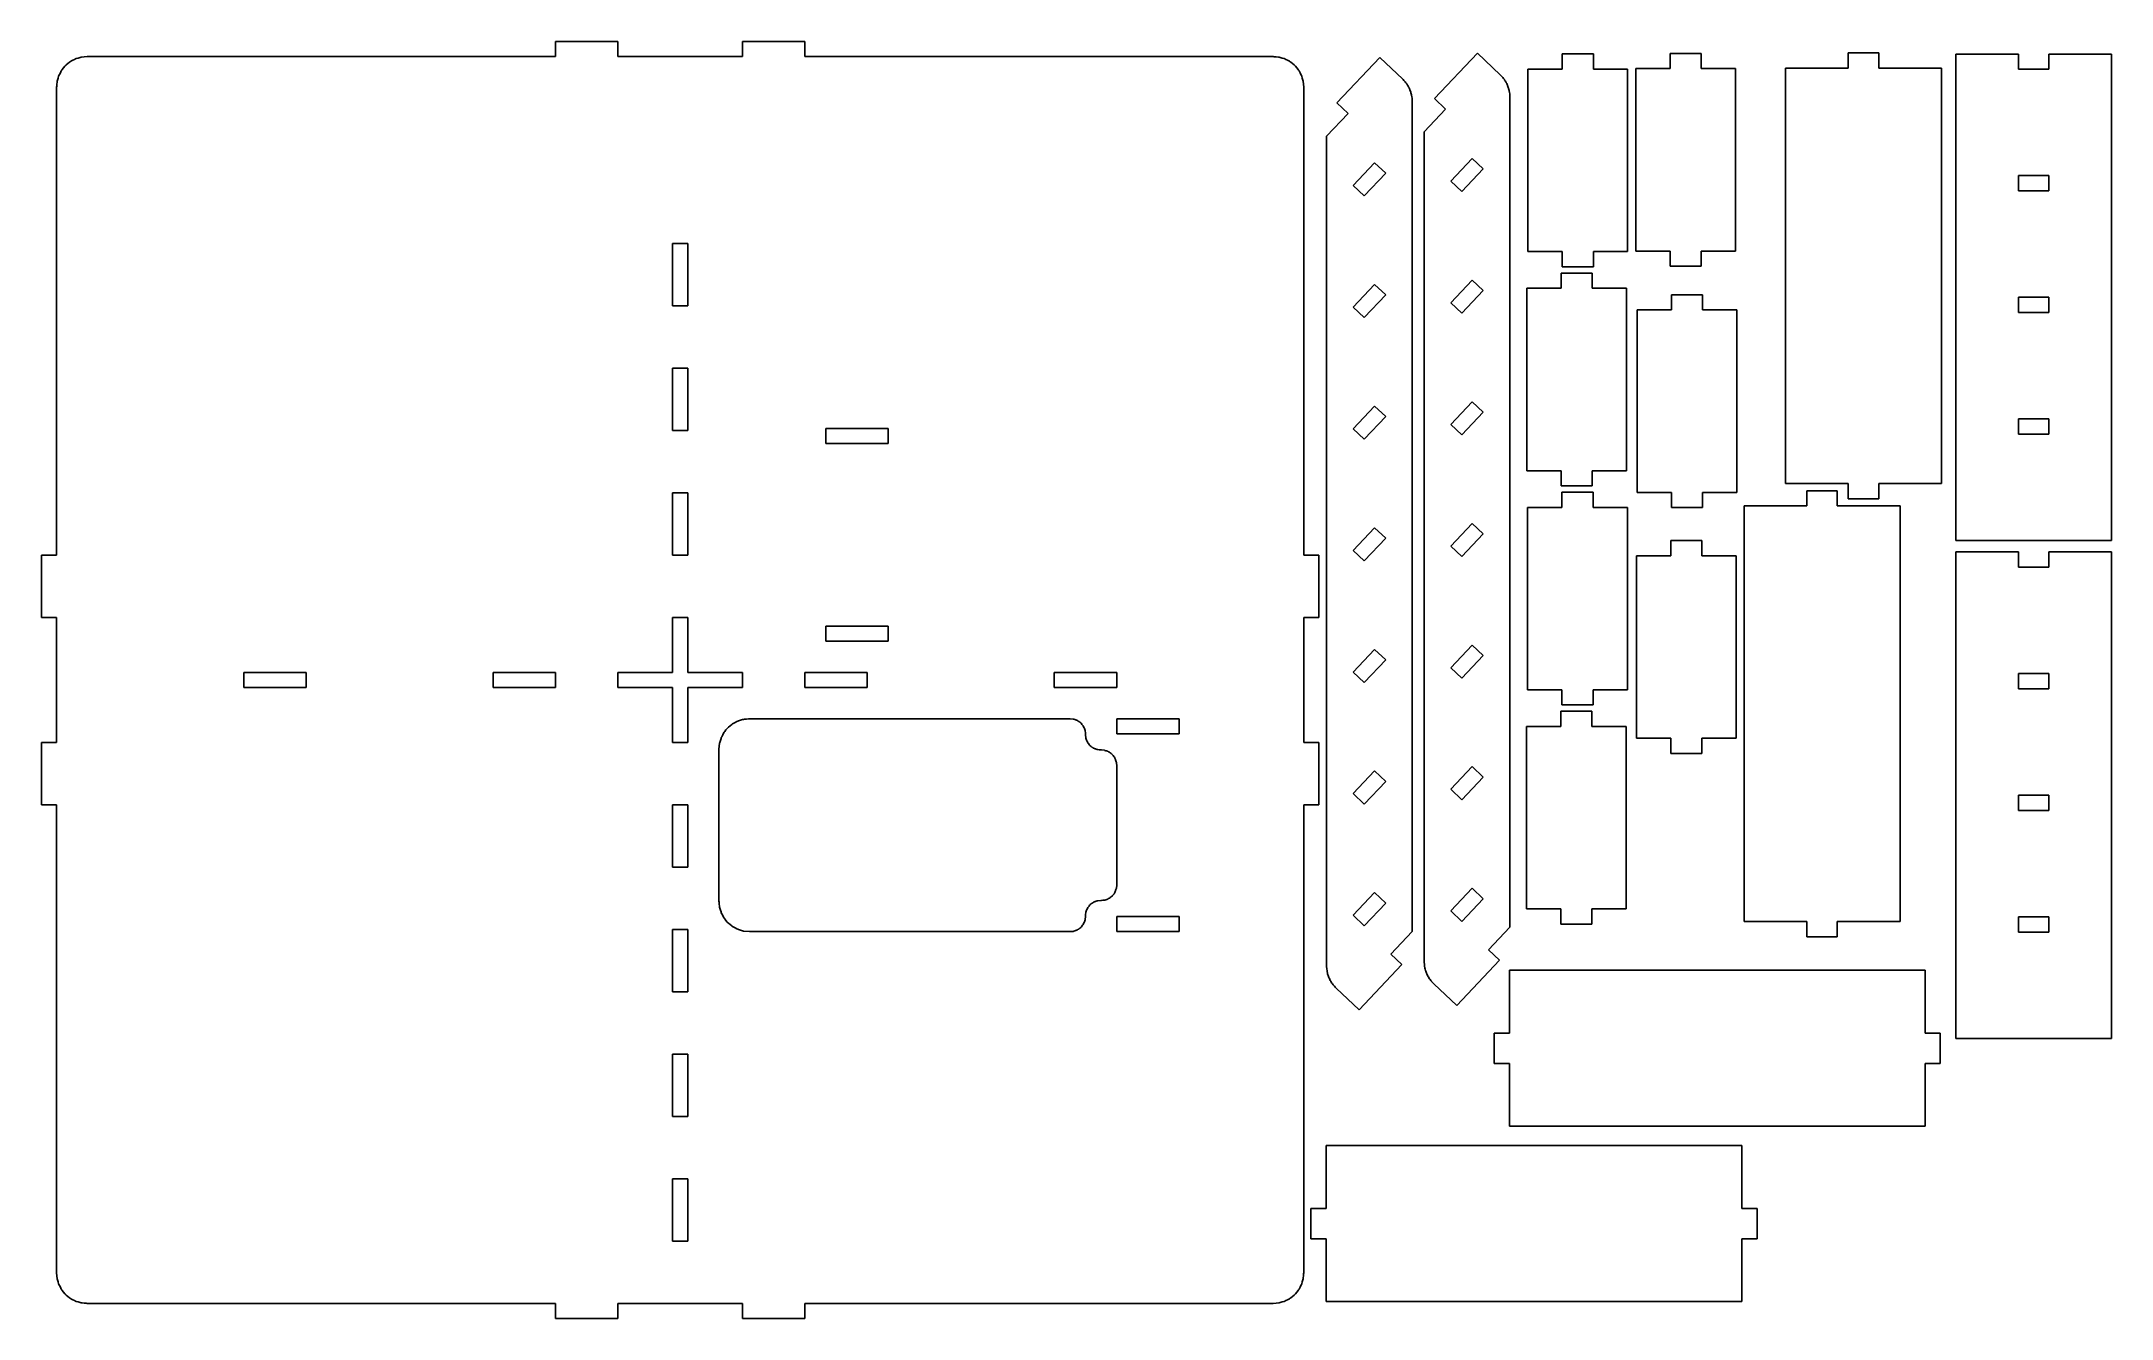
# Model space of a CAD drawing. Header units: centimetres. Extents: x -35.8 to 32.2, y -21 to 21.
import ezdxf

# ---------------------------------------------------------------- set-up
doc = ezdxf.new("R2010")
doc.units = ezdxf.units.CM
doc.header["$MEASUREMENT"] = 0
doc.layers.add('Capa 1', color=7, linetype='Continuous')

msp = doc.modelspace()

# ---------------------------------------------------------------- linework, layer by layer
at = {"layer": 'Capa 1', "color": 1, "lineweight": 25}
for points in [[(-34.32543, 20.45829), (-34.32543, 20.45829), (-34.52052, 20.43906), (-34.52052, 20.43906), (-34.52052, 20.43906), (-34.52052, 20.43906), (-34.70812, 20.38216), (-34.70812, 20.38216), (-34.70812, 20.38216), (-34.70812, 20.38216), (-34.88102, 20.28977), (-34.88102, 20.28977), (-34.88102, 20.28977), (-34.88102, 20.28977), (-35.03254, 20.16541), (-35.03254, 20.16541), (-35.03254, 20.16541), (-35.03254, 20.16541), (-35.15689, 20.01386), (-35.15689, 20.01386), (-35.15689, 20.01386), (-35.15689, 20.01386), (-35.24932, 19.84096), (-35.24932, 19.84096), (-35.24932, 19.84096), (-35.24932, 19.84096), (-35.30622, 19.65339), (-35.30622, 19.65339), (-35.30622, 19.65339), (-35.30622, 19.65339), (-35.32545, 19.45831), (-35.32545, 19.45831)], [(5.67456, 19.45831), (5.67456, 19.45831), (5.65533, 19.65339), (5.65533, 19.65339), (5.65533, 19.65339), (5.65533, 19.65339), (5.59843, 19.84096), (5.59843, 19.84096), (5.59843, 19.84096), (5.59843, 19.84096), (5.50604, 20.01386), (5.50604, 20.01386), (5.50604, 20.01386), (5.50604, 20.01386), (5.38168, 20.16541), (5.38168, 20.16541), (5.38168, 20.16541), (5.38168, 20.16541), (5.23013, 20.28977), (5.23013, 20.28977), (5.23013, 20.28977), (5.23013, 20.28977), (5.05723, 20.38216), (5.05723, 20.38216), (5.05723, 20.38216), (5.05723, 20.38216), (4.86966, 20.43906), (4.86966, 20.43906), (4.86966, 20.43906), (4.86966, 20.43906), (4.67458, 20.45829), (4.67458, 20.45829)], [(12.45066, 19.12793), (12.45066, 19.12793), (12.44551, 19.22953), (12.44551, 19.22953), (12.44551, 19.22953), (12.44551, 19.22953), (12.43002, 19.33007), (12.43002, 19.33007), (12.43002, 19.33007), (12.43002, 19.33007), (12.40444, 19.42853), (12.40444, 19.42853), (12.40444, 19.42853), (12.40444, 19.42853), (12.36895, 19.52385), (12.36895, 19.52385), (12.36895, 19.52385), (12.36895, 19.52385), (12.32397, 19.61508), (12.32397, 19.61508), (12.32397, 19.61508), (12.32397, 19.61508), (12.26996, 19.70129), (12.26996, 19.70129), (12.26996, 19.70129), (12.26996, 19.70129), (12.20749, 19.78155), (12.20749, 19.78155), (12.20749, 19.78155), (12.20749, 19.78155), (12.13718, 19.85507), (12.13718, 19.85507)], [(9.24207, 18.98524), (9.24207, 18.98524), (9.23689, 19.08684), (9.23689, 19.08684), (9.23689, 19.08684), (9.23689, 19.08684), (9.2214, 19.18738), (9.2214, 19.18738), (9.2214, 19.18738), (9.2214, 19.18738), (9.19582, 19.28581), (9.19582, 19.28581), (9.19582, 19.28581), (9.19582, 19.28581), (9.16033, 19.38116), (9.16033, 19.38116), (9.16033, 19.38116), (9.16033, 19.38116), (9.11535, 19.47239), (9.11535, 19.47239), (9.11535, 19.47239), (9.11535, 19.47239), (9.06134, 19.55861), (9.06134, 19.55861), (9.06134, 19.55861), (9.06134, 19.55861), (8.99887, 19.63887), (8.99887, 19.63887), (8.99887, 19.63887), (8.99887, 19.63887), (8.92856, 19.71239), (8.92856, 19.71239)], [(-13.55045, -2.31669), (-13.55045, -2.31669), (-13.53123, -2.12161), (-13.53123, -2.12161), (-13.53123, -2.12161), (-13.53123, -2.12161), (-13.47432, -1.93403), (-13.47432, -1.93403), (-13.47432, -1.93403), (-13.47432, -1.93403), (-13.3819, -1.76114), (-13.3819, -1.76114), (-13.3819, -1.76114), (-13.3819, -1.76114), (-13.25754, -1.60958), (-13.25754, -1.60958), (-13.25754, -1.60958), (-13.25754, -1.60958), (-13.10602, -1.48523), (-13.10602, -1.48523), (-13.10602, -1.48523), (-13.10602, -1.48523), (-12.93313, -1.39284), (-12.93313, -1.39284), (-12.93313, -1.39284), (-12.93313, -1.39284), (-12.74552, -1.33593), (-12.74552, -1.33593), (-12.74552, -1.33593), (-12.74552, -1.33593), (-12.55043, -1.31671), (-12.55043, -1.31671)], [(-2.00044, -1.31671), (-2.00044, -1.31671), (-1.90289, -1.3263), (-1.90289, -1.3263), (-1.90289, -1.3263), (-1.90289, -1.3263), (-1.80909, -1.35477), (-1.80909, -1.35477), (-1.80909, -1.35477), (-1.80909, -1.35477), (-1.72266, -1.40099), (-1.72266, -1.40099), (-1.72266, -1.40099), (-1.72266, -1.40099), (-1.64688, -1.46315), (-1.64688, -1.46315), (-1.64688, -1.46315), (-1.64688, -1.46315), (-1.58469, -1.53892), (-1.58469, -1.53892), (-1.58469, -1.53892), (-1.58469, -1.53892), (-1.53851, -1.62535), (-1.53851, -1.62535), (-1.53851, -1.62535), (-1.53851, -1.62535), (-1.51004, -1.71916), (-1.51004, -1.71916), (-1.51004, -1.71916), (-1.51004, -1.71916), (-1.50045, -1.8167), (-1.50045, -1.8167)], [(-1.50045, -1.84171), (-1.50045, -1.84171), (-1.49081, -1.93925), (-1.49081, -1.93925), (-1.49081, -1.93925), (-1.49081, -1.93925), (-1.46238, -2.03306), (-1.46238, -2.03306), (-1.46238, -2.03306), (-1.46238, -2.03306), (-1.41617, -2.11949), (-1.41617, -2.11949), (-1.41617, -2.11949), (-1.41617, -2.11949), (-1.35401, -2.19527), (-1.35401, -2.19527), (-1.35401, -2.19527), (-1.35401, -2.19527), (-1.27823, -2.25742), (-1.27823, -2.25742), (-1.27823, -2.25742), (-1.27823, -2.25742), (-1.1918, -2.30364), (-1.1918, -2.30364), (-1.1918, -2.30364), (-1.1918, -2.30364), (-1.098, -2.33211), (-1.098, -2.33211), (-1.098, -2.33211), (-1.098, -2.33211), (-1.00045, -2.3417), (-1.00045, -2.3417)], [(-0.97544, -2.3417), (-0.97544, -2.3417), (-0.8779, -2.3513), (-0.8779, -2.3513), (-0.8779, -2.3513), (-0.8779, -2.3513), (-0.7841, -2.37977), (-0.7841, -2.37977), (-0.7841, -2.37977), (-0.7841, -2.37977), (-0.69766, -2.42598), (-0.69766, -2.42598), (-0.69766, -2.42598), (-0.69766, -2.42598), (-0.62189, -2.48814), (-0.62189, -2.48814), (-0.62189, -2.48814), (-0.62189, -2.48814), (-0.55969, -2.56392), (-0.55969, -2.56392), (-0.55969, -2.56392), (-0.55969, -2.56392), (-0.51351, -2.65038), (-0.51351, -2.65038), (-0.51351, -2.65038), (-0.51351, -2.65038), (-0.48505, -2.74415), (-0.48505, -2.74415), (-0.48505, -2.74415), (-0.48505, -2.74415), (-0.47545, -2.8417), (-0.47545, -2.8417)], [(-0.47545, -6.79171), (-0.47545, -6.79171), (-0.48505, -6.88926), (-0.48505, -6.88926), (-0.48505, -6.88926), (-0.48505, -6.88926), (-0.51351, -6.98306), (-0.51351, -6.98306), (-0.51351, -6.98306), (-0.51351, -6.98306), (-0.55969, -7.06949), (-0.55969, -7.06949), (-0.55969, -7.06949), (-0.55969, -7.06949), (-0.62189, -7.14527), (-0.62189, -7.14527), (-0.62189, -7.14527), (-0.62189, -7.14527), (-0.69766, -7.20743), (-0.69766, -7.20743), (-0.69766, -7.20743), (-0.69766, -7.20743), (-0.7841, -7.25364), (-0.7841, -7.25364), (-0.7841, -7.25364), (-0.7841, -7.25364), (-0.8779, -7.28211), (-0.8779, -7.28211), (-0.8779, -7.28211), (-0.8779, -7.28211), (-0.97544, -7.2917), (-0.97544, -7.2917)], [(-12.55043, -8.3167), (-12.55043, -8.3167), (-12.74552, -8.29751), (-12.74552, -8.29751), (-12.74552, -8.29751), (-12.74552, -8.29751), (-12.93313, -8.24057), (-12.93313, -8.24057), (-12.93313, -8.24057), (-12.93313, -8.24057), (-13.10602, -8.14818), (-13.10602, -8.14818), (-13.10602, -8.14818), (-13.10602, -8.14818), (-13.25754, -8.02382), (-13.25754, -8.02382), (-13.25754, -8.02382), (-13.25754, -8.02382), (-13.3819, -7.87227), (-13.3819, -7.87227), (-13.3819, -7.87227), (-13.3819, -7.87227), (-13.47432, -7.69937), (-13.47432, -7.69937), (-13.47432, -7.69937), (-13.47432, -7.69937), (-13.53123, -7.5118), (-13.53123, -7.5118), (-13.53123, -7.5118), (-13.53123, -7.5118), (-13.55045, -7.31672), (-13.55045, -7.31672)], [(-1.00045, -7.2917), (-1.00045, -7.2917), (-1.098, -7.3013), (-1.098, -7.3013), (-1.098, -7.3013), (-1.098, -7.3013), (-1.1918, -7.32977), (-1.1918, -7.32977), (-1.1918, -7.32977), (-1.1918, -7.32977), (-1.27823, -7.37598), (-1.27823, -7.37598), (-1.27823, -7.37598), (-1.27823, -7.37598), (-1.35401, -7.43814), (-1.35401, -7.43814), (-1.35401, -7.43814), (-1.35401, -7.43814), (-1.41617, -7.51392), (-1.41617, -7.51392), (-1.41617, -7.51392), (-1.41617, -7.51392), (-1.46238, -7.60035), (-1.46238, -7.60035), (-1.46238, -7.60035), (-1.46238, -7.60035), (-1.49081, -7.69415), (-1.49081, -7.69415), (-1.49081, -7.69415), (-1.49081, -7.69415), (-1.50045, -7.7917), (-1.50045, -7.7917)], [(-1.50045, -7.81671), (-1.50045, -7.81671), (-1.51004, -7.91425), (-1.51004, -7.91425), (-1.51004, -7.91425), (-1.51004, -7.91425), (-1.53851, -8.00806), (-1.53851, -8.00806), (-1.53851, -8.00806), (-1.53851, -8.00806), (-1.58469, -8.09449), (-1.58469, -8.09449), (-1.58469, -8.09449), (-1.58469, -8.09449), (-1.64688, -8.17026), (-1.64688, -8.17026), (-1.64688, -8.17026), (-1.64688, -8.17026), (-1.72266, -8.23246), (-1.72266, -8.23246), (-1.72266, -8.23246), (-1.72266, -8.23246), (-1.80909, -8.27864), (-1.80909, -8.27864), (-1.80909, -8.27864), (-1.80909, -8.27864), (-1.90289, -8.30711), (-1.90289, -8.30711), (-1.90289, -8.30711), (-1.90289, -8.30711), (-2.00044, -8.3167), (-2.00044, -8.3167)], [(6.42736, -9.44738), (6.42736, -9.44738), (6.43255, -9.54898), (6.43255, -9.54898), (6.43255, -9.54898), (6.43255, -9.54898), (6.448, -9.64952), (6.448, -9.64952), (6.448, -9.64952), (6.448, -9.64952), (6.47361, -9.74794), (6.47361, -9.74794), (6.47361, -9.74794), (6.47361, -9.74794), (6.5091, -9.8433), (6.5091, -9.8433), (6.5091, -9.8433), (6.5091, -9.8433), (6.55405, -9.93453), (6.55405, -9.93453), (6.55405, -9.93453), (6.55405, -9.93453), (6.60806, -10.02075), (6.60806, -10.02075), (6.60806, -10.02075), (6.60806, -10.02075), (6.67057, -10.101), (6.67057, -10.101), (6.67057, -10.101), (6.67057, -10.101), (6.74088, -10.17452), (6.74088, -10.17452)], [(9.63598, -9.30469), (9.63598, -9.30469), (9.64117, -9.40629), (9.64117, -9.40629), (9.64117, -9.40629), (9.64117, -9.40629), (9.65662, -9.50684), (9.65662, -9.50684), (9.65662, -9.50684), (9.65662, -9.50684), (9.68223, -9.60526), (9.68223, -9.60526), (9.68223, -9.60526), (9.68223, -9.60526), (9.71772, -9.70062), (9.71772, -9.70062), (9.71772, -9.70062), (9.71772, -9.70062), (9.76267, -9.79184), (9.76267, -9.79184), (9.76267, -9.79184), (9.76267, -9.79184), (9.81668, -9.87806), (9.81668, -9.87806), (9.81668, -9.87806), (9.81668, -9.87806), (9.87919, -9.95832), (9.87919, -9.95832), (9.87919, -9.95832), (9.87919, -9.95832), (9.9495, -10.0318), (9.9495, -10.0318)], [(-35.32545, -19.5417), (-35.32545, -19.5417), (-35.30622, -19.73679), (-35.30622, -19.73679), (-35.30622, -19.73679), (-35.30622, -19.73679), (-35.24932, -19.9244), (-35.24932, -19.9244), (-35.24932, -19.9244), (-35.24932, -19.9244), (-35.15689, -20.09729), (-35.15689, -20.09729), (-35.15689, -20.09729), (-35.15689, -20.09729), (-35.03254, -20.24881), (-35.03254, -20.24881), (-35.03254, -20.24881), (-35.03254, -20.24881), (-34.88102, -20.37316), (-34.88102, -20.37316), (-34.88102, -20.37316), (-34.88102, -20.37316), (-34.70812, -20.46559), (-34.70812, -20.46559), (-34.70812, -20.46559), (-34.70812, -20.46559), (-34.52052, -20.52249), (-34.52052, -20.52249), (-34.52052, -20.52249), (-34.52052, -20.52249), (-34.32543, -20.54172), (-34.32543, -20.54172)], [(4.67458, -20.54172), (4.67458, -20.54172), (4.86966, -20.52249), (4.86966, -20.52249), (4.86966, -20.52249), (4.86966, -20.52249), (5.05723, -20.46559), (5.05723, -20.46559), (5.05723, -20.46559), (5.05723, -20.46559), (5.23013, -20.37316), (5.23013, -20.37316), (5.23013, -20.37316), (5.23013, -20.37316), (5.38168, -20.24881), (5.38168, -20.24881), (5.38168, -20.24881), (5.38168, -20.24881), (5.50604, -20.09729), (5.50604, -20.09729), (5.50604, -20.09729), (5.50604, -20.09729), (5.59843, -19.9244), (5.59843, -19.9244), (5.59843, -19.9244), (5.59843, -19.9244), (5.65533, -19.73679), (5.65533, -19.73679), (5.65533, -19.73679), (5.65533, -19.73679), (5.67456, -19.5417), (5.67456, -19.5417)]]:
    msp.add_open_spline(points, degree=3, knots=[0, 0, 0, 0, 0.11111111, 0.11111111, 0.11111111, 0.11111112, 0.22222222, 0.22222222, 0.22222222, 0.22222223, 0.33333333, 0.33333333, 0.33333333, 0.33333334, 0.44444444, 0.44444444, 0.44444444, 0.44444445, 0.55555556, 0.55555556, 0.55555556, 0.55555557, 0.66666667, 0.66666667, 0.66666667, 0.66666668, 0.77777778, 0.77777778, 0.77777778, 0.77777779, 1, 1, 1, 1], dxfattribs=at)
for points in [[(-34.32543, 20.45829), (-34.32543, 20.45829), (-18.92545, 20.45829), (-18.92545, 20.45829)], [(-18.92545, 20.95828), (-18.92545, 20.95828), (-18.92545, 20.45829), (-18.92545, 20.45829)], [(-16.87545, 20.95828), (-16.87545, 20.95828), (-18.92545, 20.95828), (-18.92545, 20.95828)], [(-16.87545, 20.95828), (-16.87545, 20.95828), (-16.87545, 20.45829), (-16.87545, 20.45829)], [(-16.87545, 20.45829), (-16.87545, 20.45829), (-12.77544, 20.45829), (-12.77544, 20.45829)], [(-12.77544, 20.95828), (-12.77544, 20.95828), (-12.77544, 20.45829), (-12.77544, 20.45829)], [(-12.77544, 20.95828), (-12.77544, 20.95828), (-10.72544, 20.95828), (-10.72544, 20.95828)], [(-10.72544, 20.95828), (-10.72544, 20.95828), (-10.72544, 20.45829), (-10.72544, 20.45829)], [(-10.72544, 20.45829), (-10.72544, 20.45829), (4.67458, 20.45829), (4.67458, 20.45829)], [(6.76748, 18.93338), (6.76748, 18.93338), (8.17481, 20.42401), (8.17481, 20.42401)], [(8.17481, 20.42401), (8.17481, 20.42401), (8.92856, 19.71239), (8.92856, 19.71239)], [(9.9761, 19.0761), (9.9761, 19.0761), (11.38343, 20.56669), (11.38343, 20.56669)], [(11.38343, 20.56669), (11.38343, 20.56669), (12.13718, 19.85507), (12.13718, 19.85507)], [(14.17012, 20.54941), (14.17012, 20.54941), (15.19512, 20.54941), (15.19512, 20.54941)], [(14.17012, 20.54941), (14.17012, 20.54941), (14.17012, 20.04942), (14.17012, 20.04942)], [(15.19512, 20.54941), (15.19512, 20.54941), (15.19512, 20.04942), (15.19512, 20.04942)], [(17.71566, 20.56378), (17.71566, 20.56378), (18.74066, 20.56378), (18.74066, 20.56378)], [(17.71566, 20.56378), (17.71566, 20.56378), (17.71566, 20.06378), (17.71566, 20.06378)], [(18.74066, 20.56378), (18.74066, 20.56378), (18.74066, 20.06378), (18.74066, 20.06378)], [(23.57624, 20.58328), (23.57624, 20.58328), (23.57624, 20.08329), (23.57624, 20.08329)], [(23.57624, 20.58328), (23.57624, 20.58328), (24.57626, 20.58328), (24.57626, 20.58328)], [(24.57626, 20.58328), (24.57626, 20.58328), (24.57626, 20.08329), (24.57626, 20.08329)], [(27.10779, 20.54338), (27.10779, 20.54338), (27.10779, 4.54339), (27.10779, 4.54339)], [(29.17027, 20.54338), (29.17027, 20.54338), (27.10779, 20.54338), (27.10779, 20.54338)], [(29.17027, 20.54338), (29.17027, 20.54338), (29.17027, 20.04339), (29.17027, 20.04339)], [(30.17026, 20.04339), (30.17026, 20.04339), (30.17026, 20.54338), (30.17026, 20.54338)], [(32.23277, 20.54338), (32.23277, 20.54338), (30.17026, 20.54338), (30.17026, 20.54338)], [(32.23277, 4.54339), (32.23277, 4.54339), (32.23277, 20.54338), (32.23277, 20.54338)], [(13.04261, 20.04942), (13.04261, 20.04942), (13.04261, 14.04941), (13.04261, 14.04941)], [(14.17012, 20.04942), (14.17012, 20.04942), (13.04261, 20.04942), (13.04261, 20.04942)], [(16.32263, 20.04942), (16.32263, 20.04942), (15.19512, 20.04942), (15.19512, 20.04942)], [(16.32263, 14.04941), (16.32263, 14.04941), (16.32263, 20.04942), (16.32263, 20.04942)], [(16.58815, 20.06378), (16.58815, 20.06378), (16.58815, 14.06378), (16.58815, 14.06378)], [(17.71566, 20.06378), (17.71566, 20.06378), (16.58815, 20.06378), (16.58815, 20.06378)], [(19.86817, 20.06378), (19.86817, 20.06378), (18.74066, 20.06378), (18.74066, 20.06378)], [(19.86817, 14.06378), (19.86817, 14.06378), (19.86817, 20.06378), (19.86817, 20.06378)], [(21.51373, 20.08329), (21.51373, 20.08329), (21.51373, 6.4166), (21.51373, 6.4166)], [(23.57624, 20.08329), (23.57624, 20.08329), (21.51373, 20.08329), (21.51373, 20.08329)], [(26.63874, 20.08329), (26.63874, 20.08329), (24.57626, 20.08329), (24.57626, 20.08329)], [(26.63874, 6.4166), (26.63874, 6.4166), (26.63874, 20.08329), (26.63874, 20.08329)], [(29.17027, 20.04339), (29.17027, 20.04339), (30.17026, 20.04339), (30.17026, 20.04339)], [(-35.32545, 4.05829), (-35.32545, 4.05829), (-35.32545, 19.45831), (-35.32545, 19.45831)], [(5.67456, 4.05829), (5.67456, 4.05829), (5.67456, 19.45831), (5.67456, 19.45831)], [(9.9761, 19.0761), (9.9761, 19.0761), (10.33967, 18.73285), (10.33967, 18.73285)], [(12.45066, -8.1643), (12.45066, -8.1643), (12.45066, 19.12793), (12.45066, 19.12793)], [(7.13105, 18.59016), (7.13105, 18.59016), (6.42736, 17.84485), (6.42736, 17.84485)], [(6.76748, 18.93338), (6.76748, 18.93338), (7.13105, 18.59016), (7.13105, 18.59016)], [(9.24207, -8.30699), (9.24207, -8.30699), (9.24207, 18.98524), (9.24207, 18.98524)], [(10.33967, 18.73285), (10.33967, 18.73285), (9.63598, 17.98754), (9.63598, 17.98754)], [(6.42736, 17.84485), (6.42736, 17.84485), (6.42736, -9.44738), (6.42736, -9.44738)], [(9.63598, 17.98754), (9.63598, 17.98754), (9.63598, -9.30469), (9.63598, -9.30469)], [(11.21339, 17.10912), (11.21339, 17.10912), (10.50971, 16.36381), (10.50971, 16.36381)], [(11.57693, 16.76587), (11.57693, 16.76587), (11.21339, 17.10912), (11.21339, 17.10912)], [(8.00477, 16.96643), (8.00477, 16.96643), (7.30109, 16.22112), (7.30109, 16.22112)], [(7.66466, 15.87787), (7.66466, 15.87787), (8.36835, 16.62318), (8.36835, 16.62318)], [(8.36835, 16.62318), (8.36835, 16.62318), (8.00477, 16.96643), (8.00477, 16.96643)], [(10.50971, 16.36381), (10.50971, 16.36381), (10.87328, 16.02055), (10.87328, 16.02055)], [(10.87328, 16.02055), (10.87328, 16.02055), (11.57693, 16.76587), (11.57693, 16.76587)], [(30.17026, 16.54337), (30.17026, 16.54337), (29.17027, 16.54337), (29.17027, 16.54337)], [(29.17027, 16.54337), (29.17027, 16.54337), (29.17027, 16.04338), (29.17027, 16.04338)], [(30.17026, 16.04338), (30.17026, 16.04338), (30.17026, 16.54337), (30.17026, 16.54337)], [(7.30109, 16.22112), (7.30109, 16.22112), (7.66466, 15.87787), (7.66466, 15.87787)], [(29.17027, 16.04338), (29.17027, 16.04338), (30.17026, 16.04338), (30.17026, 16.04338)], [(-15.07544, 14.30828), (-15.07544, 14.30828), (-15.07544, 12.25829), (-15.07544, 12.25829)], [(-14.57545, 14.30828), (-14.57545, 14.30828), (-15.07544, 14.30828), (-15.07544, 14.30828)], [(-14.57545, 12.25829), (-14.57545, 12.25829), (-14.57545, 14.30828), (-14.57545, 14.30828)], [(13.04261, 14.04941), (13.04261, 14.04941), (14.17012, 14.04941), (14.17012, 14.04941)], [(14.17012, 13.54942), (14.17012, 13.54942), (14.17012, 14.04941), (14.17012, 14.04941)], [(15.19512, 13.54942), (15.19512, 13.54942), (15.19512, 14.04941), (15.19512, 14.04941)], [(15.19512, 14.04941), (15.19512, 14.04941), (16.32263, 14.04941), (16.32263, 14.04941)], [(16.58815, 14.06378), (16.58815, 14.06378), (17.71566, 14.06378), (17.71566, 14.06378)], [(17.71566, 13.56378), (17.71566, 13.56378), (17.71566, 14.06378), (17.71566, 14.06378)], [(18.74066, 13.56378), (18.74066, 13.56378), (18.74066, 14.06378), (18.74066, 14.06378)], [(18.74066, 14.06378), (18.74066, 14.06378), (19.86817, 14.06378), (19.86817, 14.06378)], [(8.00477, 12.96643), (8.00477, 12.96643), (7.30109, 12.22111), (7.30109, 12.22111)], [(8.36835, 12.62318), (8.36835, 12.62318), (8.00477, 12.96643), (8.00477, 12.96643)], [(11.21339, 13.10911), (11.21339, 13.10911), (10.50971, 12.3638), (10.50971, 12.3638)], [(11.57693, 12.76586), (11.57693, 12.76586), (11.21339, 13.10911), (11.21339, 13.10911)], [(14.13483, 13.33934), (14.13483, 13.33934), (15.15983, 13.33934), (15.15983, 13.33934)], [(14.13483, 13.33934), (14.13483, 13.33934), (14.13483, 12.83934), (14.13483, 12.83934)], [(15.19512, 13.54942), (15.19512, 13.54942), (14.17012, 13.54942), (14.17012, 13.54942)], [(15.15983, 13.33934), (15.15983, 13.33934), (15.15983, 12.83934), (15.15983, 12.83934)], [(18.74066, 13.56378), (18.74066, 13.56378), (17.71566, 13.56378), (17.71566, 13.56378)], [(-15.07544, 12.25829), (-15.07544, 12.25829), (-14.57545, 12.25829), (-14.57545, 12.25829)], [(7.66466, 11.87786), (7.66466, 11.87786), (8.36835, 12.62318), (8.36835, 12.62318)], [(10.50971, 12.3638), (10.50971, 12.3638), (10.87328, 12.02055), (10.87328, 12.02055)], [(10.87328, 12.02055), (10.87328, 12.02055), (11.57693, 12.76586), (11.57693, 12.76586)], [(13.00732, 12.83934), (13.00732, 12.83934), (13.00732, 6.83933), (13.00732, 6.83933)], [(14.13483, 12.83934), (14.13483, 12.83934), (13.00732, 12.83934), (13.00732, 12.83934)], [(16.28734, 12.83934), (16.28734, 12.83934), (15.15983, 12.83934), (15.15983, 12.83934)], [(16.28734, 6.83933), (16.28734, 6.83933), (16.28734, 12.83934), (16.28734, 12.83934)], [(17.76142, 12.62823), (17.76142, 12.62823), (18.78641, 12.62823), (18.78641, 12.62823)], [(17.76142, 12.62823), (17.76142, 12.62823), (17.76142, 12.12824), (17.76142, 12.12824)], [(18.78641, 12.62823), (18.78641, 12.62823), (18.78641, 12.12824), (18.78641, 12.12824)], [(30.17026, 12.54337), (30.17026, 12.54337), (29.17027, 12.54337), (29.17027, 12.54337)], [(29.17027, 12.54337), (29.17027, 12.54337), (29.17027, 12.04337), (29.17027, 12.04337)], [(30.17026, 12.04337), (30.17026, 12.04337), (30.17026, 12.54337), (30.17026, 12.54337)], [(7.30109, 12.22111), (7.30109, 12.22111), (7.66466, 11.87786), (7.66466, 11.87786)], [(16.6339, 12.12824), (16.6339, 12.12824), (16.6339, 6.12823), (16.6339, 6.12823)], [(17.76142, 12.12824), (17.76142, 12.12824), (16.6339, 12.12824), (16.6339, 12.12824)], [(19.91392, 12.12824), (19.91392, 12.12824), (18.78641, 12.12824), (18.78641, 12.12824)], [(19.91392, 6.12823), (19.91392, 6.12823), (19.91392, 12.12824), (19.91392, 12.12824)], [(29.17027, 12.04337), (29.17027, 12.04337), (30.17026, 12.04337), (30.17026, 12.04337)], [(-15.07544, 10.2083), (-15.07544, 10.2083), (-15.07544, 8.1583), (-15.07544, 8.1583)], [(-14.57545, 10.2083), (-14.57545, 10.2083), (-15.07544, 10.2083), (-15.07544, 10.2083)], [(-14.57545, 8.1583), (-14.57545, 8.1583), (-14.57545, 10.2083), (-14.57545, 10.2083)], [(8.00477, 8.96642), (8.00477, 8.96642), (7.30109, 8.22111), (7.30109, 8.22111)], [(8.36835, 8.62317), (8.36835, 8.62317), (8.00477, 8.96642), (8.00477, 8.96642)], [(11.21339, 9.10911), (11.21339, 9.10911), (10.50971, 8.36379), (10.50971, 8.36379)], [(11.57693, 8.76585), (11.57693, 8.76585), (11.21339, 9.10911), (11.21339, 9.10911)], [(-10.04211, 8.2333), (-10.04211, 8.2333), (-10.04211, 7.73328), (-10.04211, 7.73328)], [(-7.99212, 8.2333), (-7.99212, 8.2333), (-10.04211, 8.2333), (-10.04211, 8.2333)], [(-7.99212, 7.73328), (-7.99212, 7.73328), (-7.99212, 8.2333), (-7.99212, 8.2333)], [(7.30109, 8.22111), (7.30109, 8.22111), (7.66466, 7.87786), (7.66466, 7.87786)], [(7.66466, 7.87786), (7.66466, 7.87786), (8.36835, 8.62317), (8.36835, 8.62317)], [(10.50971, 8.36379), (10.50971, 8.36379), (10.87328, 8.02054), (10.87328, 8.02054)], [(10.87328, 8.02054), (10.87328, 8.02054), (11.57693, 8.76585), (11.57693, 8.76585)], [(30.17026, 8.5434), (30.17026, 8.5434), (29.17027, 8.5434), (29.17027, 8.5434)], [(29.17027, 8.5434), (29.17027, 8.5434), (29.17027, 8.04337), (29.17027, 8.04337)], [(30.17026, 8.04337), (30.17026, 8.04337), (30.17026, 8.5434), (30.17026, 8.5434)], [(-15.07544, 8.1583), (-15.07544, 8.1583), (-14.57545, 8.1583), (-14.57545, 8.1583)], [(-10.04211, 7.73328), (-10.04211, 7.73328), (-7.99212, 7.73328), (-7.99212, 7.73328)], [(29.17027, 8.04337), (29.17027, 8.04337), (30.17026, 8.04337), (30.17026, 8.04337)], [(13.00732, 6.83933), (13.00732, 6.83933), (14.13483, 6.83933), (14.13483, 6.83933)], [(14.13483, 6.33934), (14.13483, 6.33934), (14.13483, 6.83933), (14.13483, 6.83933)], [(15.15983, 6.33934), (15.15983, 6.33934), (15.15983, 6.83933), (15.15983, 6.83933)], [(15.15983, 6.83933), (15.15983, 6.83933), (16.28734, 6.83933), (16.28734, 6.83933)], [(15.15983, 6.33934), (15.15983, 6.33934), (14.13483, 6.33934), (14.13483, 6.33934)], [(14.16314, 6.13623), (14.16314, 6.13623), (15.18814, 6.13623), (15.18814, 6.13623)], [(14.16314, 6.13623), (14.16314, 6.13623), (14.16314, 5.63624), (14.16314, 5.63624)], [(15.18814, 6.13623), (15.18814, 6.13623), (15.18814, 5.63624), (15.18814, 5.63624)], [(16.6339, 6.12823), (16.6339, 6.12823), (17.76142, 6.12823), (17.76142, 6.12823)], [(17.76142, 5.62823), (17.76142, 5.62823), (17.76142, 6.12823), (17.76142, 6.12823)], [(18.78641, 5.62823), (18.78641, 5.62823), (18.78641, 6.12823), (18.78641, 6.12823)], [(18.78641, 6.12823), (18.78641, 6.12823), (19.91392, 6.12823), (19.91392, 6.12823)], [(21.51373, 6.4166), (21.51373, 6.4166), (23.57624, 6.4166), (23.57624, 6.4166)], [(22.21428, 6.18275), (22.21428, 6.18275), (22.21428, 5.68276), (22.21428, 5.68276)], [(22.21428, 6.18275), (22.21428, 6.18275), (23.21429, 6.18275), (23.21429, 6.18275)], [(23.21429, 6.18275), (23.21429, 6.18275), (23.21429, 5.68276), (23.21429, 5.68276)], [(23.57624, 5.91661), (23.57624, 5.91661), (23.57624, 6.4166), (23.57624, 6.4166)], [(24.57626, 6.4166), (24.57626, 6.4166), (26.63874, 6.4166), (26.63874, 6.4166)], [(24.57626, 5.91661), (24.57626, 5.91661), (24.57626, 6.4166), (24.57626, 6.4166)], [(-15.07544, 6.10828), (-15.07544, 6.10828), (-15.07544, 4.05829), (-15.07544, 4.05829)], [(-14.57545, 6.10828), (-14.57545, 6.10828), (-15.07544, 6.10828), (-15.07544, 6.10828)], [(-14.57545, 4.05829), (-14.57545, 4.05829), (-14.57545, 6.10828), (-14.57545, 6.10828)], [(13.03563, 5.63624), (13.03563, 5.63624), (13.03563, -0.36377), (13.03563, -0.36377)], [(14.16314, 5.63624), (14.16314, 5.63624), (13.03563, 5.63624), (13.03563, 5.63624)], [(16.31565, 5.63624), (16.31565, 5.63624), (15.18814, 5.63624), (15.18814, 5.63624)], [(16.31565, -0.36377), (16.31565, -0.36377), (16.31565, 5.63624), (16.31565, 5.63624)], [(18.78641, 5.62823), (18.78641, 5.62823), (17.76142, 5.62823), (17.76142, 5.62823)], [(20.15176, 5.68276), (20.15176, 5.68276), (20.15176, -7.98393), (20.15176, -7.98393)], [(22.21428, 5.68276), (22.21428, 5.68276), (20.15176, 5.68276), (20.15176, 5.68276)], [(25.27677, 5.68276), (25.27677, 5.68276), (23.21429, 5.68276), (23.21429, 5.68276)], [(23.57624, 5.91661), (23.57624, 5.91661), (24.57626, 5.91661), (24.57626, 5.91661)], [(25.27677, -7.98393), (25.27677, -7.98393), (25.27677, 5.68276), (25.27677, 5.68276)], [(8.00477, 4.96642), (8.00477, 4.96642), (7.30109, 4.22114), (7.30109, 4.22114)], [(8.36835, 4.62316), (8.36835, 4.62316), (8.00477, 4.96642), (8.00477, 4.96642)], [(11.21339, 5.1091), (11.21339, 5.1091), (10.50971, 4.36382), (10.50971, 4.36382)], [(10.87328, 4.02057), (10.87328, 4.02057), (11.57693, 4.76585), (11.57693, 4.76585)], [(11.57693, 4.76585), (11.57693, 4.76585), (11.21339, 5.1091), (11.21339, 5.1091)], [(7.30109, 4.22114), (7.30109, 4.22114), (7.66466, 3.87785), (7.66466, 3.87785)], [(7.66466, 3.87785), (7.66466, 3.87785), (8.36835, 4.62316), (8.36835, 4.62316)], [(10.50971, 4.36382), (10.50971, 4.36382), (10.87328, 4.02057), (10.87328, 4.02057)], [(17.74109, 4.54524), (17.74109, 4.54524), (18.76609, 4.54524), (18.76609, 4.54524)], [(17.74109, 4.54524), (17.74109, 4.54524), (17.74109, 4.04525), (17.74109, 4.04525)], [(18.76609, 4.54524), (18.76609, 4.54524), (18.76609, 4.04525), (18.76609, 4.04525)], [(27.10779, 4.54339), (27.10779, 4.54339), (32.23277, 4.54339), (32.23277, 4.54339)], [(27.10779, 4.16903), (27.10779, 4.16903), (27.10779, -11.83096), (27.10779, -11.83096)], [(29.17027, 4.16903), (29.17027, 4.16903), (27.10779, 4.16903), (27.10779, 4.16903)], [(29.17027, 4.16903), (29.17027, 4.16903), (29.17027, 3.66904), (29.17027, 3.66904)], [(30.17026, 3.66904), (30.17026, 3.66904), (30.17026, 4.16903), (30.17026, 4.16903)], [(32.23277, 4.16903), (32.23277, 4.16903), (30.17026, 4.16903), (30.17026, 4.16903)], [(32.23277, -11.83096), (32.23277, -11.83096), (32.23277, 4.16903), (32.23277, 4.16903)], [(-35.82544, 2.00829), (-35.82544, 2.00829), (-35.82544, 4.05829), (-35.82544, 4.05829)], [(-35.82544, 4.05829), (-35.82544, 4.05829), (-35.32545, 4.05829), (-35.32545, 4.05829)], [(-15.07544, 4.05829), (-15.07544, 4.05829), (-14.57545, 4.05829), (-14.57545, 4.05829)], [(6.17455, 4.05829), (6.17455, 4.05829), (5.67456, 4.05829), (5.67456, 4.05829)], [(6.17455, 2.00829), (6.17455, 2.00829), (6.17455, 4.05829), (6.17455, 4.05829)], [(16.61358, 4.04525), (16.61358, 4.04525), (16.61358, -1.95476), (16.61358, -1.95476)], [(17.74109, 4.04525), (17.74109, 4.04525), (16.61358, 4.04525), (16.61358, 4.04525)], [(19.8936, 4.04525), (19.8936, 4.04525), (18.76609, 4.04525), (18.76609, 4.04525)], [(19.8936, -1.95476), (19.8936, -1.95476), (19.8936, 4.04525), (19.8936, 4.04525)], [(29.17027, 3.66904), (29.17027, 3.66904), (30.17026, 3.66904), (30.17026, 3.66904)], [(-35.82544, 2.00829), (-35.82544, 2.00829), (-35.32545, 2.00829), (-35.32545, 2.00829)], [(-35.32545, -2.09173), (-35.32545, -2.09173), (-35.32545, 2.00829), (-35.32545, 2.00829)], [(-15.07544, 2.00829), (-15.07544, 2.00829), (-15.07544, 0.20828), (-15.07544, 0.20828)], [(-14.57545, 2.00829), (-14.57545, 2.00829), (-15.07544, 2.00829), (-15.07544, 2.00829)], [(-14.57545, 0.20828), (-14.57545, 0.20828), (-14.57545, 2.00829), (-14.57545, 2.00829)], [(-7.99212, 1.7333), (-7.99212, 1.7333), (-10.04211, 1.7333), (-10.04211, 1.7333)], [(-10.04211, 1.7333), (-10.04211, 1.7333), (-10.04211, 1.23328), (-10.04211, 1.23328)], [(-7.99212, 1.23328), (-7.99212, 1.23328), (-7.99212, 1.7333), (-7.99212, 1.7333)], [(6.17455, 2.00829), (6.17455, 2.00829), (5.67456, 2.00829), (5.67456, 2.00829)], [(5.67456, -2.09173), (5.67456, -2.09173), (5.67456, 2.00829), (5.67456, 2.00829)], [(-10.04211, 1.23328), (-10.04211, 1.23328), (-7.99212, 1.23328), (-7.99212, 1.23328)], [(8.00477, 0.96641), (8.00477, 0.96641), (7.30109, 0.22113), (7.30109, 0.22113)], [(8.36835, 0.62316), (8.36835, 0.62316), (8.00477, 0.96641), (8.00477, 0.96641)], [(11.21339, 1.10909), (11.21339, 1.10909), (10.50971, 0.36382), (10.50971, 0.36382)], [(10.87328, 0.02056), (10.87328, 0.02056), (11.57693, 0.76584), (11.57693, 0.76584)], [(11.57693, 0.76584), (11.57693, 0.76584), (11.21339, 1.10909), (11.21339, 1.10909)], [(-29.17544, 0.20828), (-29.17544, 0.20828), (-27.12545, 0.20828), (-27.12545, 0.20828)], [(-29.17544, -0.29171), (-29.17544, -0.29171), (-29.17544, 0.20828), (-29.17544, 0.20828)], [(-27.12545, 0.20828), (-27.12545, 0.20828), (-27.12545, -0.29171), (-27.12545, -0.29171)], [(-20.97544, 0.20828), (-20.97544, 0.20828), (-18.92545, 0.20828), (-18.92545, 0.20828)], [(-20.97544, -0.29171), (-20.97544, -0.29171), (-20.97544, 0.20828), (-20.97544, 0.20828)], [(-18.92545, 0.20828), (-18.92545, 0.20828), (-18.92545, -0.29171), (-18.92545, -0.29171)], [(-16.87545, 0.20828), (-16.87545, 0.20828), (-15.07544, 0.20828), (-15.07544, 0.20828)], [(-16.87545, -0.29171), (-16.87545, -0.29171), (-16.87545, 0.20828), (-16.87545, 0.20828)], [(-14.57545, 0.20828), (-14.57545, 0.20828), (-12.77544, 0.20828), (-12.77544, 0.20828)], [(-12.77544, -0.29171), (-12.77544, -0.29171), (-12.77544, 0.20828), (-12.77544, 0.20828)], [(-8.67545, 0.20828), (-8.67545, 0.20828), (-10.72544, 0.20828), (-10.72544, 0.20828)], [(-10.72544, 0.20828), (-10.72544, 0.20828), (-10.72544, -0.29171), (-10.72544, -0.29171)], [(-8.67545, -0.29171), (-8.67545, -0.29171), (-8.67545, 0.20828), (-8.67545, 0.20828)], [(-0.47545, 0.20828), (-0.47545, 0.20828), (-2.52544, 0.20828), (-2.52544, 0.20828)], [(-2.52544, 0.20828), (-2.52544, 0.20828), (-2.52544, -0.29171), (-2.52544, -0.29171)], [(-0.47545, -0.29171), (-0.47545, -0.29171), (-0.47545, 0.20828), (-0.47545, 0.20828)], [(7.30109, 0.22113), (7.30109, 0.22113), (7.66466, -0.12212), (7.66466, -0.12212)], [(7.66466, -0.12212), (7.66466, -0.12212), (8.36835, 0.62316), (8.36835, 0.62316)], [(10.50971, 0.36382), (10.50971, 0.36382), (10.87328, 0.02056), (10.87328, 0.02056)], [(30.17026, 0.16903), (30.17026, 0.16903), (29.17027, 0.16903), (29.17027, 0.16903)], [(29.17027, 0.16903), (29.17027, 0.16903), (29.17027, -0.33097), (29.17027, -0.33097)], [(30.17026, -0.33097), (30.17026, -0.33097), (30.17026, 0.16903), (30.17026, 0.16903)], [(-27.12545, -0.29171), (-27.12545, -0.29171), (-29.17544, -0.29171), (-29.17544, -0.29171)], [(-18.92545, -0.29171), (-18.92545, -0.29171), (-20.97544, -0.29171), (-20.97544, -0.29171)], [(-15.07544, -0.29171), (-15.07544, -0.29171), (-16.87545, -0.29171), (-16.87545, -0.29171)], [(-15.07544, -2.09173), (-15.07544, -2.09173), (-15.07544, -0.29171), (-15.07544, -0.29171)], [(-14.57545, -0.29171), (-14.57545, -0.29171), (-14.57545, -2.09173), (-14.57545, -2.09173)], [(-12.77544, -0.29171), (-12.77544, -0.29171), (-14.57545, -0.29171), (-14.57545, -0.29171)], [(-10.72544, -0.29171), (-10.72544, -0.29171), (-8.67545, -0.29171), (-8.67545, -0.29171)], [(-2.52544, -0.29171), (-2.52544, -0.29171), (-0.47545, -0.29171), (-0.47545, -0.29171)], [(13.03563, -0.36377), (13.03563, -0.36377), (14.16314, -0.36377), (14.16314, -0.36377)], [(14.16314, -0.86376), (14.16314, -0.86376), (14.16314, -0.36377), (14.16314, -0.36377)], [(15.18814, -0.86376), (15.18814, -0.86376), (15.18814, -0.36377), (15.18814, -0.36377)], [(15.18814, -0.36377), (15.18814, -0.36377), (16.31565, -0.36377), (16.31565, -0.36377)], [(29.17027, -0.33097), (29.17027, -0.33097), (30.17026, -0.33097), (30.17026, -0.33097)], [(-2.00044, -1.31671), (-2.00044, -1.31671), (-12.55043, -1.31671), (-12.55043, -1.31671)], [(1.57458, -1.31671), (1.57458, -1.31671), (-0.47545, -1.31671), (-0.47545, -1.31671)], [(-0.47545, -1.31671), (-0.47545, -1.31671), (-0.47545, -1.8167), (-0.47545, -1.8167)], [(1.57458, -1.8167), (1.57458, -1.8167), (1.57458, -1.31671), (1.57458, -1.31671)], [(14.12432, -1.07014), (14.12432, -1.07014), (15.14931, -1.07014), (15.14931, -1.07014)], [(14.12432, -1.07014), (14.12432, -1.07014), (14.12432, -1.57013), (14.12432, -1.57013)], [(15.18814, -0.86376), (15.18814, -0.86376), (14.16314, -0.86376), (14.16314, -0.86376)], [(15.14931, -1.07014), (15.14931, -1.07014), (15.14931, -1.57013), (15.14931, -1.57013)], [(-1.50045, -1.84171), (-1.50045, -1.84171), (-1.50045, -1.8167), (-1.50045, -1.8167)], [(-0.47545, -1.8167), (-0.47545, -1.8167), (1.57458, -1.8167), (1.57458, -1.8167)], [(12.9968, -1.57013), (12.9968, -1.57013), (12.9968, -7.57014), (12.9968, -7.57014)], [(14.12432, -1.57013), (14.12432, -1.57013), (12.9968, -1.57013), (12.9968, -1.57013)], [(16.27682, -1.57013), (16.27682, -1.57013), (15.14931, -1.57013), (15.14931, -1.57013)], [(16.27682, -7.57014), (16.27682, -7.57014), (16.27682, -1.57013), (16.27682, -1.57013)], [(16.61358, -1.95476), (16.61358, -1.95476), (17.74109, -1.95476), (17.74109, -1.95476)], [(17.74109, -2.45475), (17.74109, -2.45475), (17.74109, -1.95476), (17.74109, -1.95476)], [(18.76609, -2.45475), (18.76609, -2.45475), (18.76609, -1.95476), (18.76609, -1.95476)], [(18.76609, -1.95476), (18.76609, -1.95476), (19.8936, -1.95476), (19.8936, -1.95476)], [(-35.82544, -2.09173), (-35.82544, -2.09173), (-35.82544, -4.14172), (-35.82544, -4.14172)], [(-35.82544, -2.09173), (-35.82544, -2.09173), (-35.32545, -2.09173), (-35.32545, -2.09173)], [(-14.57545, -2.09173), (-14.57545, -2.09173), (-15.07544, -2.09173), (-15.07544, -2.09173)], [(-13.55045, -2.31669), (-13.55045, -2.31669), (-13.55045, -7.31672), (-13.55045, -7.31672)], [(-0.97544, -2.3417), (-0.97544, -2.3417), (-1.00045, -2.3417), (-1.00045, -2.3417)], [(6.17455, -2.09173), (6.17455, -2.09173), (5.67456, -2.09173), (5.67456, -2.09173)], [(6.17455, -2.09173), (6.17455, -2.09173), (6.17455, -4.14172), (6.17455, -4.14172)], [(18.76609, -2.45475), (18.76609, -2.45475), (17.74109, -2.45475), (17.74109, -2.45475)], [(-0.47545, -6.79171), (-0.47545, -6.79171), (-0.47545, -2.8417), (-0.47545, -2.8417)], [(8.00477, -3.03356), (8.00477, -3.03356), (7.30109, -3.77887), (7.30109, -3.77887)], [(7.66466, -4.12213), (7.66466, -4.12213), (8.36835, -3.37681), (8.36835, -3.37681)], [(8.36835, -3.37681), (8.36835, -3.37681), (8.00477, -3.03356), (8.00477, -3.03356)], [(11.21339, -2.89088), (11.21339, -2.89088), (10.50971, -3.63619), (10.50971, -3.63619)], [(10.87328, -3.97944), (10.87328, -3.97944), (11.57693, -3.23413), (11.57693, -3.23413)], [(11.57693, -3.23413), (11.57693, -3.23413), (11.21339, -2.89088), (11.21339, -2.89088)], [(7.30109, -3.77887), (7.30109, -3.77887), (7.66466, -4.12213), (7.66466, -4.12213)], [(10.50971, -3.63619), (10.50971, -3.63619), (10.87328, -3.97944), (10.87328, -3.97944)], [(30.17026, -3.83098), (30.17026, -3.83098), (29.17027, -3.83098), (29.17027, -3.83098)], [(29.17027, -3.83098), (29.17027, -3.83098), (29.17027, -4.33097), (29.17027, -4.33097)], [(30.17026, -4.33097), (30.17026, -4.33097), (30.17026, -3.83098), (30.17026, -3.83098)], [(-35.82544, -4.14172), (-35.82544, -4.14172), (-35.32545, -4.14172), (-35.32545, -4.14172)], [(-35.32545, -19.5417), (-35.32545, -19.5417), (-35.32545, -4.14172), (-35.32545, -4.14172)], [(-15.07544, -4.14172), (-15.07544, -4.14172), (-14.57545, -4.14172), (-14.57545, -4.14172)], [(-15.07544, -6.19171), (-15.07544, -6.19171), (-15.07544, -4.14172), (-15.07544, -4.14172)], [(-14.57545, -4.14172), (-14.57545, -4.14172), (-14.57545, -6.19171), (-14.57545, -6.19171)], [(6.17455, -4.14172), (6.17455, -4.14172), (5.67456, -4.14172), (5.67456, -4.14172)], [(5.67456, -19.5417), (5.67456, -19.5417), (5.67456, -4.14172), (5.67456, -4.14172)], [(29.17027, -4.33097), (29.17027, -4.33097), (30.17026, -4.33097), (30.17026, -4.33097)], [(-14.57545, -6.19171), (-14.57545, -6.19171), (-15.07544, -6.19171), (-15.07544, -6.19171)], [(-1.00045, -7.2917), (-1.00045, -7.2917), (-0.97544, -7.2917), (-0.97544, -7.2917)], [(8.00477, -7.03357), (8.00477, -7.03357), (7.30109, -7.77888), (7.30109, -7.77888)], [(7.66466, -8.12213), (7.66466, -8.12213), (8.36835, -7.37682), (8.36835, -7.37682)], [(8.36835, -7.37682), (8.36835, -7.37682), (8.00477, -7.03357), (8.00477, -7.03357)], [(11.21339, -6.89088), (11.21339, -6.89088), (10.50971, -7.6362), (10.50971, -7.6362)], [(10.87328, -7.97945), (10.87328, -7.97945), (11.57693, -7.23414), (11.57693, -7.23414)], [(11.57693, -7.23414), (11.57693, -7.23414), (11.21339, -6.89088), (11.21339, -6.89088)], [(-1.50045, -7.81671), (-1.50045, -7.81671), (-1.50045, -7.7917), (-1.50045, -7.7917)], [(1.57458, -7.81671), (1.57458, -7.81671), (-0.47545, -7.81671), (-0.47545, -7.81671)], [(-0.47545, -7.81671), (-0.47545, -7.81671), (-0.47545, -8.3167), (-0.47545, -8.3167)], [(1.57458, -8.3167), (1.57458, -8.3167), (1.57458, -7.81671), (1.57458, -7.81671)], [(7.30109, -7.77888), (7.30109, -7.77888), (7.66466, -8.12213), (7.66466, -8.12213)], [(10.50971, -7.6362), (10.50971, -7.6362), (10.87328, -7.97945), (10.87328, -7.97945)], [(11.74701, -8.90958), (11.74701, -8.90958), (12.45066, -8.1643), (12.45066, -8.1643)], [(12.9968, -7.57014), (12.9968, -7.57014), (14.12432, -7.57014), (14.12432, -7.57014)], [(14.12432, -8.07013), (14.12432, -8.07013), (14.12432, -7.57014), (14.12432, -7.57014)], [(15.14931, -8.07013), (15.14931, -8.07013), (14.12432, -8.07013), (14.12432, -8.07013)], [(15.14931, -8.07013), (15.14931, -8.07013), (15.14931, -7.57014), (15.14931, -7.57014)], [(15.14931, -7.57014), (15.14931, -7.57014), (16.27682, -7.57014), (16.27682, -7.57014)], [(20.15176, -7.98393), (20.15176, -7.98393), (22.21428, -7.98393), (22.21428, -7.98393)], [(22.21428, -8.48392), (22.21428, -8.48392), (22.21428, -7.98393), (22.21428, -7.98393)], [(23.21429, -7.98393), (23.21429, -7.98393), (25.27677, -7.98393), (25.27677, -7.98393)], [(23.21429, -8.48392), (23.21429, -8.48392), (23.21429, -7.98393), (23.21429, -7.98393)], [(30.17026, -7.83099), (30.17026, -7.83099), (29.17027, -7.83099), (29.17027, -7.83099)], [(29.17027, -7.83099), (29.17027, -7.83099), (29.17027, -8.33098), (29.17027, -8.33098)], [(30.17026, -8.33098), (30.17026, -8.33098), (30.17026, -7.83099), (30.17026, -7.83099)], [(-15.07544, -8.2417), (-15.07544, -8.2417), (-14.57545, -8.2417), (-14.57545, -8.2417)], [(-15.07544, -10.29169), (-15.07544, -10.29169), (-15.07544, -8.2417), (-15.07544, -8.2417)], [(-14.57545, -8.2417), (-14.57545, -8.2417), (-14.57545, -10.29169), (-14.57545, -10.29169)], [(-12.55043, -8.3167), (-12.55043, -8.3167), (-2.00044, -8.3167), (-2.00044, -8.3167)], [(-0.47545, -8.3167), (-0.47545, -8.3167), (1.57458, -8.3167), (1.57458, -8.3167)], [(8.53839, -9.05227), (8.53839, -9.05227), (9.24207, -8.30699), (9.24207, -8.30699)], [(22.21428, -8.48392), (22.21428, -8.48392), (23.21429, -8.48392), (23.21429, -8.48392)], [(29.17027, -8.33098), (29.17027, -8.33098), (30.17026, -8.33098), (30.17026, -8.33098)], [(8.90196, -9.39552), (8.90196, -9.39552), (7.49462, -10.88615), (7.49462, -10.88615)], [(8.90196, -9.39552), (8.90196, -9.39552), (8.53839, -9.05227), (8.53839, -9.05227)], [(12.11058, -9.25284), (12.11058, -9.25284), (10.70324, -10.74346), (10.70324, -10.74346)], [(12.11058, -9.25284), (12.11058, -9.25284), (11.74701, -8.90958), (11.74701, -8.90958)], [(7.49462, -10.88615), (7.49462, -10.88615), (6.74088, -10.17452), (6.74088, -10.17452)], [(10.70324, -10.74346), (10.70324, -10.74346), (9.9495, -10.0318), (9.9495, -10.0318)], [(26.1009, -9.58793), (26.1009, -9.58793), (12.43422, -9.58793), (12.43422, -9.58793)], [(12.43422, -9.58793), (12.43422, -9.58793), (12.43422, -11.65044), (12.43422, -11.65044)], [(26.1009, -11.65044), (26.1009, -11.65044), (26.1009, -9.58793), (26.1009, -9.58793)], [(-14.57545, -10.29169), (-14.57545, -10.29169), (-15.07544, -10.29169), (-15.07544, -10.29169)], [(11.93423, -11.65044), (11.93423, -11.65044), (11.93423, -12.65043), (11.93423, -12.65043)], [(11.93423, -11.65044), (11.93423, -11.65044), (12.43422, -11.65044), (12.43422, -11.65044)], [(26.60089, -11.65044), (26.60089, -11.65044), (26.1009, -11.65044), (26.1009, -11.65044)], [(26.60089, -11.65044), (26.60089, -11.65044), (26.60089, -12.65043), (26.60089, -12.65043)], [(27.10779, -11.83096), (27.10779, -11.83096), (32.23277, -11.83096), (32.23277, -11.83096)], [(-15.07544, -12.34172), (-15.07544, -12.34172), (-14.57545, -12.34172), (-14.57545, -12.34172)], [(-15.07544, -14.39171), (-15.07544, -14.39171), (-15.07544, -12.34172), (-15.07544, -12.34172)], [(-14.57545, -12.34172), (-14.57545, -12.34172), (-14.57545, -14.39171), (-14.57545, -14.39171)], [(11.93423, -12.65043), (11.93423, -12.65043), (12.43422, -12.65043), (12.43422, -12.65043)], [(12.43422, -12.65043), (12.43422, -12.65043), (12.43422, -14.71294), (12.43422, -14.71294)], [(26.60089, -12.65043), (26.60089, -12.65043), (26.1009, -12.65043), (26.1009, -12.65043)], [(26.1009, -14.71294), (26.1009, -14.71294), (26.1009, -12.65043), (26.1009, -12.65043)], [(-14.57545, -14.39171), (-14.57545, -14.39171), (-15.07544, -14.39171), (-15.07544, -14.39171)], [(12.43422, -14.71294), (12.43422, -14.71294), (26.1009, -14.71294), (26.1009, -14.71294)], [(20.0764, -15.35422), (20.0764, -15.35422), (6.40971, -15.35422), (6.40971, -15.35422)], [(6.40971, -15.35422), (6.40971, -15.35422), (6.40971, -17.41673), (6.40971, -17.41673)], [(20.0764, -17.41673), (20.0764, -17.41673), (20.0764, -15.35422), (20.0764, -15.35422)], [(-15.07544, -16.4417), (-15.07544, -16.4417), (-14.57545, -16.4417), (-14.57545, -16.4417)], [(-15.07544, -18.49169), (-15.07544, -18.49169), (-15.07544, -16.4417), (-15.07544, -16.4417)], [(-14.57545, -16.4417), (-14.57545, -16.4417), (-14.57545, -18.49169), (-14.57545, -18.49169)], [(5.90972, -17.41673), (5.90972, -17.41673), (5.90972, -18.41672), (5.90972, -18.41672)], [(5.90972, -17.41673), (5.90972, -17.41673), (6.40971, -17.41673), (6.40971, -17.41673)], [(20.57639, -17.41673), (20.57639, -17.41673), (20.0764, -17.41673), (20.0764, -17.41673)], [(20.57639, -17.41673), (20.57639, -17.41673), (20.57639, -18.41672), (20.57639, -18.41672)], [(-14.57545, -18.49169), (-14.57545, -18.49169), (-15.07544, -18.49169), (-15.07544, -18.49169)], [(5.90972, -18.41672), (5.90972, -18.41672), (6.40971, -18.41672), (6.40971, -18.41672)], [(6.40971, -18.41672), (6.40971, -18.41672), (6.40971, -20.47923), (6.40971, -20.47923)], [(20.57639, -18.41672), (20.57639, -18.41672), (20.0764, -18.41672), (20.0764, -18.41672)], [(20.0764, -20.47923), (20.0764, -20.47923), (20.0764, -18.41672), (20.0764, -18.41672)], [(-34.32543, -20.54172), (-34.32543, -20.54172), (-18.92545, -20.54172), (-18.92545, -20.54172)], [(-18.92545, -21.04171), (-18.92545, -21.04171), (-18.92545, -20.54172), (-18.92545, -20.54172)], [(-16.87545, -21.04171), (-16.87545, -21.04171), (-18.92545, -21.04171), (-18.92545, -21.04171)], [(-16.87545, -21.04171), (-16.87545, -21.04171), (-16.87545, -20.54172), (-16.87545, -20.54172)], [(-16.87545, -20.54172), (-16.87545, -20.54172), (-12.77544, -20.54172), (-12.77544, -20.54172)], [(-12.77544, -21.04171), (-12.77544, -21.04171), (-12.77544, -20.54172), (-12.77544, -20.54172)], [(-12.77544, -21.04171), (-12.77544, -21.04171), (-10.72544, -21.04171), (-10.72544, -21.04171)], [(-10.72544, -20.54172), (-10.72544, -20.54172), (4.67458, -20.54172), (4.67458, -20.54172)], [(-10.72544, -21.04171), (-10.72544, -21.04171), (-10.72544, -20.54172), (-10.72544, -20.54172)], [(6.40971, -20.47923), (6.40971, -20.47923), (20.0764, -20.47923), (20.0764, -20.47923)]]:
    msp.add_open_spline(points, degree=3, dxfattribs=at)

doc.saveas('drawing.dxf')
